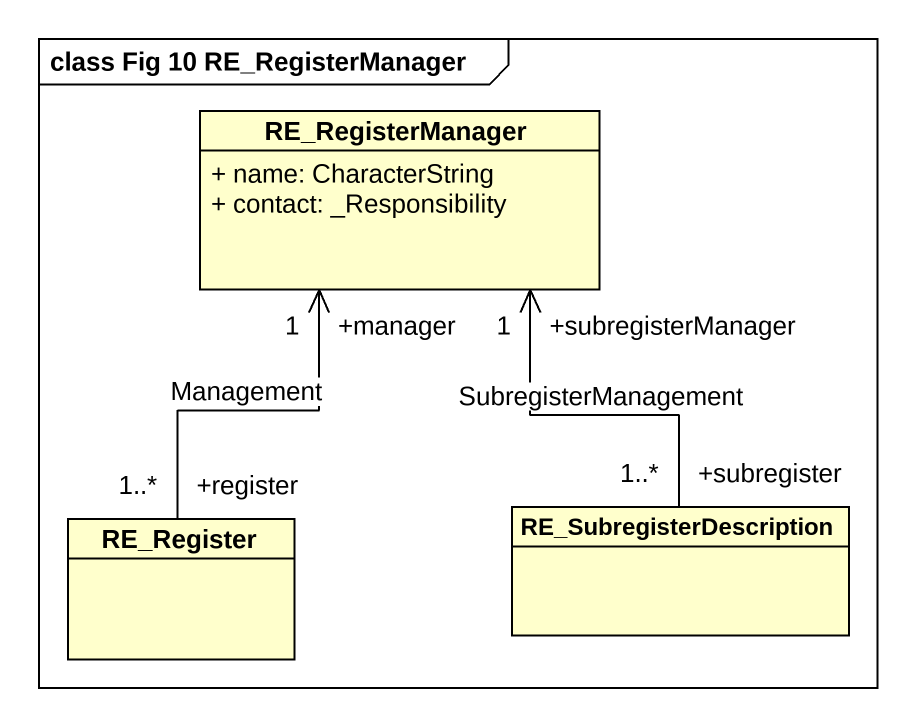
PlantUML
@startuml
mainframe class Fig 10 RE_RegisterManager
hide circle
hide empty members
skinparam classAttributeIconSize 0
class RE_RegisterManager {
  + name: CharacterString
  + contact: _Responsibility
}
class RE_Register
class RE_SubregisterDescription
RE_Register "+register\n1..*" -up-> "+manager\n1" RE_RegisterManager : Management
RE_SubregisterDescription "+subregister\n1..*" -up-> "+subregisterManager\n1" RE_RegisterManager : SubregisterManagement
@enduml
